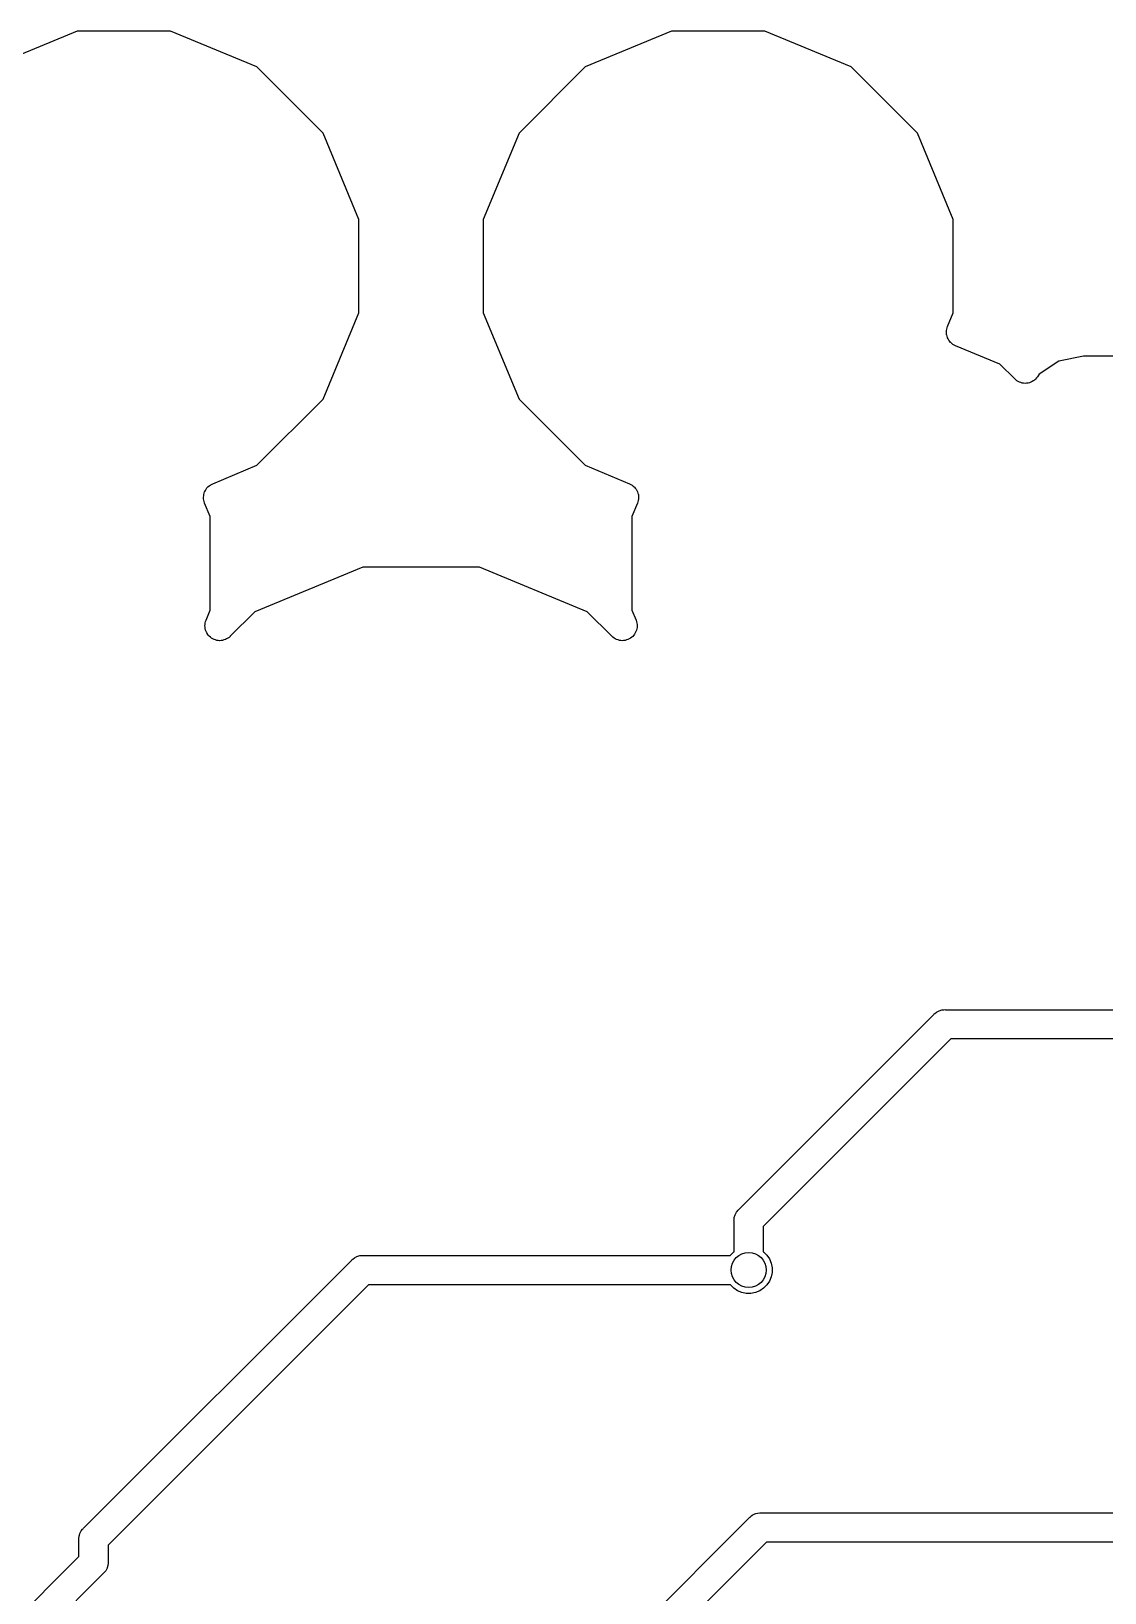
# Model space of a CAD drawing. Extents: x 0.4 to 11.3, y -7.9 to -0.4.
# Drawn here: x 4.613 to 4.974, y -2.215 to -1.689 of the extents above; entities that cross this region are included whole.
import ezdxf

# ---------------------------------------------------------------- set-up
doc = ezdxf.new("R2010")
doc.units = 0
doc.header["$MEASUREMENT"] = 0
doc.layers.add('BLACK', color=7, linetype='CONTINUOUS')

msp = doc.modelspace()

# ---------------------------------------------------------------- linework, layer by layer
at = {"layer": 'BLACK', "linetype": 'CONTINUOUS'}
for p, q in [((4.62837, -1.68945), (4.59931, -1.70148)), ((4.65982, -1.68945), (4.62837, -1.68945)), ((4.68888, -1.70148), (4.65982, -1.68945)), ((4.82837, -1.68945), (4.79931, -1.70148)), ((4.85982, -1.68945), (4.82837, -1.68945)), ((4.88888, -1.70148), (4.85982, -1.68945)), ((4.71111, -1.72372), (4.68888, -1.70148)), ((4.79931, -1.70148), (4.77707, -1.72372)), ((4.91111, -1.72372), (4.88888, -1.70148)), ((4.72315, -1.75278), (4.71111, -1.72372)), ((4.77707, -1.72372), (4.76504, -1.75278)), ((4.92315, -1.75278), (4.91111, -1.72372)), ((4.72315, -1.78423), (4.72315, -1.75278)), ((4.76504, -1.75278), (4.76504, -1.78423)), ((4.92315, -1.78423), (4.92315, -1.75278)), ((4.71111, -1.81329), (4.72315, -1.78423)), ((4.76504, -1.78423), (4.77707, -1.81329)), ((4.92127, -1.78878), (4.92315, -1.78423)), ((4.92088, -1.79068), (4.92089, -1.79067)), ((4.92093, -1.79115), (4.92088, -1.79068)), ((4.92089, -1.79065), (4.92094, -1.79018)), ((4.92089, -1.79067), (4.92089, -1.79065)), ((4.92097, -1.79162), (4.92093, -1.79115)), ((4.92094, -1.79018), (4.92098, -1.78971)), ((4.92098, -1.79164), (4.92097, -1.79162)), ((4.92098, -1.78971), (4.92099, -1.78969)), ((4.92098, -1.79165), (4.92098, -1.79164)), ((4.92111, -1.7921), (4.92098, -1.79165)), ((4.92099, -1.78968), (4.92113, -1.78923)), ((4.92099, -1.78969), (4.92099, -1.78968)), ((4.92113, -1.78923), (4.92127, -1.78878)), ((4.92125, -1.79256), (4.92111, -1.7921)), ((4.92125, -1.79257), (4.92125, -1.79256)), ((4.92126, -1.79259), (4.92125, -1.79257)), ((4.92148, -1.79301), (4.92126, -1.79259)), ((4.9217, -1.79342), (4.92148, -1.79301)), ((4.92171, -1.79344), (4.9217, -1.79342)), ((4.92172, -1.79345), (4.92171, -1.79344)), ((4.92202, -1.79382), (4.92172, -1.79345)), ((4.92231, -1.79418), (4.92202, -1.79382)), ((4.92232, -1.79419), (4.92231, -1.79418)), ((4.92233, -1.79421), (4.92232, -1.79419)), ((4.92269, -1.79451), (4.92233, -1.79421)), ((4.92305, -1.79481), (4.92269, -1.79451)), ((4.92307, -1.79482), (4.92305, -1.79481)), ((4.92308, -1.79483), (4.92307, -1.79482)), ((4.9235, -1.79506), (4.92308, -1.79483)), ((4.92391, -1.79528), (4.9235, -1.79506)), ((4.92394, -1.7953), (4.92391, -1.79528)), ((4.92397, -1.79531), (4.92394, -1.7953)), ((4.92394, -1.7953), (4.92394, -1.7953)), ((4.92394, -1.7953), (4.92394, -1.7953)), ((4.93888, -1.80148), (4.92397, -1.79531)), ((4.94386, -1.80647), (4.93888, -1.80148)), ((4.95873, -1.80045), (4.95212, -1.80487)), ((4.96703, -1.7988), (4.95873, -1.80045)), ((5.02913, -1.7988), (4.96703, -1.7988)), ((4.94423, -1.80677), (4.94386, -1.80647)), ((4.94459, -1.80707), (4.94423, -1.80677)), ((4.9446, -1.80708), (4.94459, -1.80707)), ((4.94462, -1.80709), (4.9446, -1.80708)), ((4.94503, -1.80731), (4.94462, -1.80709)), ((4.94545, -1.80754), (4.94503, -1.80731)), ((4.94971, -1.80734), (4.94929, -1.80756)), ((4.95012, -1.80713), (4.94971, -1.80734)), ((4.95014, -1.80712), (4.95012, -1.80713)), ((4.95015, -1.80711), (4.95014, -1.80712)), ((4.95052, -1.80681), (4.95015, -1.80711)), ((4.95089, -1.80652), (4.95052, -1.80681)), ((4.9509, -1.8065), (4.95089, -1.80652)), ((4.95091, -1.80649), (4.9509, -1.8065)), ((4.95121, -1.80613), (4.95091, -1.80649)), ((4.95152, -1.80577), (4.95121, -1.80613)), ((4.95153, -1.80575), (4.95152, -1.80577)), ((4.95155, -1.80571), (4.95153, -1.80574)), ((4.95153, -1.80574), (4.95153, -1.80575)), ((4.95153, -1.80575), (4.95153, -1.80575)), ((4.95212, -1.80487), (4.95155, -1.80571)), ((4.94546, -1.80754), (4.94545, -1.80754)), ((4.94548, -1.80755), (4.94546, -1.80754)), ((4.94593, -1.80769), (4.94548, -1.80755)), ((4.94638, -1.80783), (4.94593, -1.80769)), ((4.94639, -1.80783), (4.94638, -1.80783)), ((4.94641, -1.80784), (4.94639, -1.80783)), ((4.94688, -1.80788), (4.94641, -1.80784)), ((4.94735, -1.80793), (4.94688, -1.80788)), ((4.94736, -1.80793), (4.94735, -1.80793)), ((4.94738, -1.80793), (4.94736, -1.80793)), ((4.94785, -1.80789), (4.94738, -1.80793)), ((4.94832, -1.80785), (4.94785, -1.80789)), ((4.94834, -1.80784), (4.94832, -1.80785)), ((4.94835, -1.80784), (4.94834, -1.80784)), ((4.9488, -1.80771), (4.94835, -1.80784)), ((4.94926, -1.80758), (4.9488, -1.80771)), ((4.94927, -1.80757), (4.94926, -1.80758)), ((4.94929, -1.80756), (4.94927, -1.80757)), ((4.68888, -1.83552), (4.71111, -1.81329)), ((4.77707, -1.81329), (4.79931, -1.83552)), ((4.67397, -1.8417), (4.68888, -1.83552)), ((4.79931, -1.83552), (4.81422, -1.8417)), ((4.67129, -1.84435), (4.67151, -1.84394)), ((4.67151, -1.84394), (4.67173, -1.84353)), ((4.67173, -1.84353), (4.67175, -1.84351)), ((4.67175, -1.8435), (4.67205, -1.84314)), ((4.67175, -1.84351), (4.67175, -1.8435)), ((4.67205, -1.84314), (4.67236, -1.84277)), ((4.67236, -1.84277), (4.67237, -1.84276)), ((4.67237, -1.84276), (4.67238, -1.84275)), ((4.67238, -1.84275), (4.67274, -1.84246)), ((4.67274, -1.84246), (4.67311, -1.84216)), ((4.67311, -1.84216), (4.67313, -1.84215)), ((4.67313, -1.84215), (4.67314, -1.84214)), ((4.67314, -1.84214), (4.67355, -1.84192)), ((4.67355, -1.84192), (4.67397, -1.8417)), ((4.81422, -1.8417), (4.81425, -1.84171)), ((4.81425, -1.84171), (4.81425, -1.84171)), ((4.81425, -1.84171), (4.81425, -1.84171)), ((4.81425, -1.84171), (4.81428, -1.84172)), ((4.81428, -1.84172), (4.81469, -1.84195)), ((4.81469, -1.84195), (4.81511, -1.84218)), ((4.81511, -1.84218), (4.81512, -1.84219)), ((4.81512, -1.84219), (4.81514, -1.8422)), ((4.81514, -1.8422), (4.81549, -1.8425)), ((4.81549, -1.8425), (4.81586, -1.8428)), ((4.81586, -1.8428), (4.81587, -1.84281)), ((4.81587, -1.84281), (4.81588, -1.84282)), ((4.81588, -1.84282), (4.81617, -1.84319)), ((4.81617, -1.84319), (4.81647, -1.84356)), ((4.81647, -1.84356), (4.81648, -1.84357)), ((4.81648, -1.84357), (4.81649, -1.84359)), ((4.81649, -1.84359), (4.81671, -1.844)), ((4.81671, -1.844), (4.81693, -1.84442)), ((4.67088, -1.84629), (4.67089, -1.84627)), ((4.67093, -1.84676), (4.67088, -1.84629)), ((4.67089, -1.84626), (4.67094, -1.84579)), ((4.67089, -1.84627), (4.67089, -1.84626)), ((4.67097, -1.84723), (4.67093, -1.84676)), ((4.67094, -1.84579), (4.67099, -1.84532)), ((4.67097, -1.84724), (4.67097, -1.84723)), ((4.67098, -1.84726), (4.67097, -1.84724)), ((4.67111, -1.84771), (4.67098, -1.84726)), ((4.67099, -1.84529), (4.67113, -1.84484)), ((4.67099, -1.8453), (4.67099, -1.84529)), ((4.67099, -1.84532), (4.67099, -1.8453)), ((4.67124, -1.84817), (4.67111, -1.84771)), ((4.67113, -1.84484), (4.67127, -1.84439)), ((4.67125, -1.8482), (4.67124, -1.84817)), ((4.67127, -1.84823), (4.67125, -1.8482)), ((4.67125, -1.8482), (4.67125, -1.8482)), ((4.67125, -1.8482), (4.67125, -1.8482)), ((4.67127, -1.84439), (4.67128, -1.84437)), ((4.67315, -1.85278), (4.67127, -1.84823)), ((4.67128, -1.84437), (4.67129, -1.84435)), ((4.81692, -1.84823), (4.81504, -1.85278)), ((4.81706, -1.84778), (4.81692, -1.84823)), ((4.81693, -1.84442), (4.81694, -1.84444)), ((4.81694, -1.84444), (4.81694, -1.84445)), ((4.81694, -1.84445), (4.81708, -1.8449)), ((4.8172, -1.84733), (4.81706, -1.84778)), ((4.81708, -1.8449), (4.81721, -1.84535)), ((4.81721, -1.8473), (4.8172, -1.84731)), ((4.8172, -1.84731), (4.8172, -1.84733)), ((4.81721, -1.84535), (4.81721, -1.84537)), ((4.81721, -1.84537), (4.81722, -1.84539)), ((4.81725, -1.84683), (4.81721, -1.8473)), ((4.81722, -1.84539), (4.81726, -1.84586)), ((4.8173, -1.84636), (4.81725, -1.84683)), ((4.81726, -1.84586), (4.8173, -1.84633)), ((4.8173, -1.84633), (4.8173, -1.84634)), ((4.8173, -1.84634), (4.8173, -1.84636)), ((4.67315, -1.88423), (4.67315, -1.85278)), ((4.81504, -1.85278), (4.81504, -1.88423)), ((4.72445, -1.86976), (4.68816, -1.8848)), ((4.76374, -1.86976), (4.72445, -1.86976)), ((4.80003, -1.8848), (4.76374, -1.86976)), ((4.67175, -1.8876), (4.67315, -1.88423)), ((4.68816, -1.8848), (4.67991, -1.89305)), ((4.80828, -1.89305), (4.80003, -1.8848)), ((4.81504, -1.88423), (4.81644, -1.8876)), ((4.67137, -1.8895), (4.67142, -1.889)), ((4.67137, -1.88951), (4.67137, -1.8895)), ((4.67137, -1.8895), (4.67137, -1.8895)), ((4.67142, -1.88999), (4.67137, -1.88951)), ((4.67142, -1.889), (4.67147, -1.88854)), ((4.67146, -1.89047), (4.67142, -1.88999)), ((4.67147, -1.89048), (4.67146, -1.89047)), ((4.67146, -1.89047), (4.67146, -1.89047)), ((4.67147, -1.88853), (4.67161, -1.88807)), ((4.67147, -1.88854), (4.67147, -1.88853)), ((4.67147, -1.88853), (4.67147, -1.88853)), ((4.6716, -1.89094), (4.67147, -1.89048)), ((4.67174, -1.89141), (4.6716, -1.89094)), ((4.67161, -1.88807), (4.67175, -1.8876)), ((4.67175, -1.89141), (4.67174, -1.89141)), ((4.67174, -1.89141), (4.67174, -1.89141)), ((4.67197, -1.89183), (4.67175, -1.89141)), ((4.81642, -1.89148), (4.81619, -1.89189)), ((4.81657, -1.891), (4.81642, -1.89147)), ((4.81642, -1.89147), (4.81642, -1.89147)), ((4.81642, -1.89147), (4.81642, -1.89148)), ((4.81644, -1.8876), (4.81646, -1.88766)), ((4.81646, -1.88766), (4.81646, -1.88766)), ((4.81646, -1.88766), (4.81646, -1.88766)), ((4.81646, -1.88766), (4.81646, -1.88767)), ((4.81646, -1.88767), (4.8166, -1.88814)), ((4.81671, -1.89055), (4.81657, -1.891)), ((4.8166, -1.88814), (4.81673, -1.8886)), ((4.81677, -1.89005), (4.81671, -1.89054)), ((4.81671, -1.89054), (4.81671, -1.89054)), ((4.81671, -1.89054), (4.81671, -1.89055)), ((4.81673, -1.8886), (4.81673, -1.8886)), ((4.81673, -1.8886), (4.81673, -1.8886)), ((4.81673, -1.8886), (4.81677, -1.88908)), ((4.81677, -1.88908), (4.81682, -1.88957)), ((4.81682, -1.88958), (4.81677, -1.89005)), ((4.81682, -1.88957), (4.81682, -1.88957)), ((4.81682, -1.88957), (4.81682, -1.88958)), ((4.6722, -1.89227), (4.67197, -1.89183)), ((4.6722, -1.89228), (4.6722, -1.89227)), ((4.6722, -1.89227), (4.6722, -1.89227)), ((4.6725, -1.89264), (4.6722, -1.89228)), ((4.67281, -1.89303), (4.6725, -1.89264)), ((4.67282, -1.89303), (4.67281, -1.89303)), ((4.67281, -1.89303), (4.67281, -1.89303)), ((4.67319, -1.89334), (4.67282, -1.89303)), ((4.67356, -1.89365), (4.67319, -1.89334)), ((4.67357, -1.89366), (4.67356, -1.89365)), ((4.67356, -1.89365), (4.67356, -1.89365)), ((4.67399, -1.89389), (4.67357, -1.89366)), ((4.67442, -1.89412), (4.67399, -1.89389)), ((4.67443, -1.89412), (4.67442, -1.89412)), ((4.67442, -1.89412), (4.67442, -1.89412)), ((4.67488, -1.89426), (4.67443, -1.89412)), ((4.67535, -1.89441), (4.67488, -1.89426)), ((4.67536, -1.89441), (4.67535, -1.89441)), ((4.67535, -1.89441), (4.67535, -1.89441)), ((4.67584, -1.89446), (4.67536, -1.89441)), ((4.67632, -1.89452), (4.67584, -1.89446)), ((4.67633, -1.89452), (4.67632, -1.89452)), ((4.67632, -1.89452), (4.67632, -1.89452)), ((4.67681, -1.89447), (4.67633, -1.89452)), ((4.67729, -1.89443), (4.67681, -1.89447)), ((4.6773, -1.89443), (4.67729, -1.89443)), ((4.67776, -1.89429), (4.6773, -1.89443)), ((4.6773, -1.89443), (4.6773, -1.89443)), ((4.67823, -1.89416), (4.67776, -1.89429)), ((4.67824, -1.89416), (4.67823, -1.89416)), ((4.67823, -1.89416), (4.67823, -1.89416)), ((4.67866, -1.89394), (4.67824, -1.89416)), ((4.67909, -1.89371), (4.67866, -1.89394)), ((4.6791, -1.89371), (4.67909, -1.89371)), ((4.67947, -1.89341), (4.6791, -1.8937)), ((4.6791, -1.8937), (4.6791, -1.89371)), ((4.67986, -1.8931), (4.67947, -1.89341)), ((4.67991, -1.89305), (4.67986, -1.89309)), ((4.67986, -1.89309), (4.67986, -1.89309)), ((4.67986, -1.89309), (4.67986, -1.89309)), ((4.67986, -1.89309), (4.67986, -1.8931)), ((4.80866, -1.89336), (4.80828, -1.89305)), ((4.80903, -1.89367), (4.80866, -1.89336)), ((4.80904, -1.89367), (4.80903, -1.89367)), ((4.80903, -1.89367), (4.80903, -1.89367)), ((4.80946, -1.8939), (4.80904, -1.89367)), ((4.80989, -1.89413), (4.80946, -1.8939)), ((4.8099, -1.89413), (4.80989, -1.89413)), ((4.80989, -1.89413), (4.80989, -1.89413)), ((4.81037, -1.89428), (4.8099, -1.89413)), ((4.81082, -1.89442), (4.81037, -1.89428)), ((4.81083, -1.89442), (4.81082, -1.89442)), ((4.81082, -1.89442), (4.81082, -1.89442)), ((4.81132, -1.89447), (4.81083, -1.89442)), ((4.81179, -1.89452), (4.81132, -1.89447)), ((4.8118, -1.89452), (4.81179, -1.89452)), ((4.81227, -1.89447), (4.8118, -1.89452)), ((4.8118, -1.89452), (4.8118, -1.89452)), ((4.81276, -1.89443), (4.81227, -1.89447)), ((4.81277, -1.89442), (4.81276, -1.89443)), ((4.81323, -1.89429), (4.81277, -1.89442)), ((4.81277, -1.89442), (4.81277, -1.89442)), ((4.8137, -1.89415), (4.81323, -1.89429)), ((4.81371, -1.89415), (4.8137, -1.89415)), ((4.8137, -1.89415), (4.8137, -1.89415)), ((4.81415, -1.89391), (4.81371, -1.89415)), ((4.81456, -1.8937), (4.81415, -1.89391)), ((4.81457, -1.89369), (4.81456, -1.8937)), ((4.81497, -1.89336), (4.81457, -1.89369)), ((4.81457, -1.89369), (4.81457, -1.89369)), ((4.81532, -1.89308), (4.81497, -1.89336)), ((4.81533, -1.89308), (4.81532, -1.89308)), ((4.81532, -1.89308), (4.81532, -1.89308)), ((4.81565, -1.89269), (4.81533, -1.89308)), ((4.81595, -1.89233), (4.81565, -1.89269)), ((4.81619, -1.89189), (4.81595, -1.89233)), ((4.81595, -1.89233), (4.81595, -1.89233)), ((4.81595, -1.89233), (4.81595, -1.89233)), ((4.85102, -2.08595), (4.91665, -2.02031)), ((4.91665, -2.02031), (4.91681, -2.02013)), ((4.91681, -2.02013), (4.91699, -2.01997)), ((4.91699, -2.01997), (4.917, -2.01997)), ((4.917, -2.01997), (4.91756, -2.01951)), ((4.91756, -2.01951), (4.91758, -2.0195)), ((4.91758, -2.0195), (4.91841, -2.01905)), ((4.91841, -2.01905), (4.91934, -2.01877)), ((4.91934, -2.01877), (4.92006, -2.0187)), ((4.92006, -2.0187), (4.9203, -2.01868)), ((4.92006, -2.0187), (4.92006, -2.0187)), ((4.9203, -2.01868), (4.92055, -2.0187)), ((4.92055, -2.0187), (5.00584, -2.0187)), ((4.92234, -2.02854), (4.85925, -2.09163)), ((5.00763, -2.02854), (4.92234, -2.02854)), ((4.85083, -2.0861), (4.85102, -2.08595)), ((4.84939, -2.0896), (4.84941, -2.08935)), ((4.84941, -2.08984), (4.84939, -2.0896)), ((4.84941, -2.08935), (4.84948, -2.08863)), ((4.84941, -2.08935), (4.84941, -2.08935)), ((4.84941, -2.10012), (4.84941, -2.08984)), ((4.84948, -2.08863), (4.84976, -2.0877)), ((4.84976, -2.0877), (4.85022, -2.08685)), ((4.85022, -2.08685), (4.85083, -2.0861)), ((4.85925, -2.09163), (4.85925, -2.10012)), ((4.72166, -2.10219), (4.72252, -2.10173)), ((4.72252, -2.10173), (4.72344, -2.10145)), ((4.72344, -2.10145), (4.72417, -2.10138)), ((4.72417, -2.10138), (4.72441, -2.10135)), ((4.72417, -2.10138), (4.72417, -2.10138)), ((4.72441, -2.10135), (4.72465, -2.10138)), ((4.72465, -2.10138), (4.84815, -2.10138)), ((4.84815, -2.10138), (4.84821, -2.10128)), ((4.84821, -2.10128), (4.84931, -2.10018)), ((4.84931, -2.10018), (4.84941, -2.10012)), ((4.85925, -2.10012), (4.85935, -2.10018)), ((4.85935, -2.10018), (4.86045, -2.10128)), ((4.86045, -2.10128), (4.86131, -2.10257)), ((4.63055, -2.1932), (4.72076, -2.10299)), ((4.72076, -2.10299), (4.72091, -2.1028)), ((4.72091, -2.1028), (4.7211, -2.10265)), ((4.7211, -2.10265), (4.72166, -2.10219)), ((4.7211, -2.10265), (4.7211, -2.10265)), ((4.72166, -2.10219), (4.72166, -2.10219)), ((4.72166, -2.10219), (4.72166, -2.10219)), ((4.86131, -2.10257), (4.8619, -2.104)), ((4.8619, -2.104), (4.8622, -2.10552)), ((4.8622, -2.10552), (4.8622, -2.10707)), ((4.72645, -2.11122), (4.63878, -2.19889)), ((4.84815, -2.11122), (4.72645, -2.11122)), ((4.84821, -2.11132), (4.84815, -2.11122)), ((4.84931, -2.11242), (4.84821, -2.11132)), ((4.86045, -2.11132), (4.85935, -2.11242)), ((4.86131, -2.11003), (4.86045, -2.11132)), ((4.8619, -2.1086), (4.86131, -2.11003)), ((4.8622, -2.10707), (4.8619, -2.1086)), ((4.8506, -2.11328), (4.84931, -2.11242)), ((4.85203, -2.11387), (4.8506, -2.11328)), ((4.85355, -2.11417), (4.85203, -2.11387)), ((4.85511, -2.11417), (4.85355, -2.11417)), ((4.85663, -2.11387), (4.85511, -2.11417)), ((4.85806, -2.11328), (4.85663, -2.11387)), ((4.85935, -2.11242), (4.85806, -2.11328)), ((4.72339, -2.32087), (4.85466, -2.1896)), ((4.85466, -2.1896), (4.85481, -2.18942)), ((4.85481, -2.18942), (4.855, -2.18926)), ((4.855, -2.18926), (4.85556, -2.1888)), ((4.855, -2.18926), (4.855, -2.18926)), ((4.85556, -2.1888), (4.85641, -2.18834)), ((4.85641, -2.18834), (4.85675, -2.18824)), ((4.85675, -2.18824), (4.85734, -2.18806)), ((4.85734, -2.18806), (4.85807, -2.18799)), ((4.85807, -2.18799), (4.85831, -2.18797)), ((4.85807, -2.18799), (4.85807, -2.18799)), ((4.85831, -2.18797), (4.85855, -2.18799)), ((4.85855, -2.18799), (5.22614, -2.18799)), ((4.62894, -2.19661), (4.62901, -2.19589)), ((4.62901, -2.19589), (4.62913, -2.1955)), ((4.62913, -2.1955), (4.62929, -2.19496)), ((4.62929, -2.19496), (4.62975, -2.1941)), ((4.62975, -2.1941), (4.63021, -2.19354)), ((4.63021, -2.19354), (4.63036, -2.19335)), ((4.63021, -2.19354), (4.63021, -2.19354)), ((4.63036, -2.19335), (4.63055, -2.1932)), ((4.62891, -2.19685), (4.62894, -2.19661)), ((4.62894, -2.19709), (4.62891, -2.19685)), ((4.62894, -2.19661), (4.62894, -2.19661)), ((4.62894, -2.20269), (4.62894, -2.19709)), ((4.63878, -2.19889), (4.63878, -2.20448)), ((4.86035, -2.19783), (4.72908, -2.3291)), ((5.22434, -2.19783), (4.86035, -2.19783)), ((4.56756, -2.26407), (4.62894, -2.20269)), ((4.63843, -2.20662), (4.63797, -2.20747)), ((4.63847, -2.20649), (4.63843, -2.20662)), ((4.63871, -2.20569), (4.63847, -2.20649)), ((4.63878, -2.20497), (4.63871, -2.20569)), ((4.63878, -2.20448), (4.6388, -2.20472)), ((4.6388, -2.20472), (4.63878, -2.20497)), ((4.63878, -2.20497), (4.63878, -2.20497)), ((4.63717, -2.20837), (4.57579, -2.26975)), ((4.63735, -2.20822), (4.63717, -2.20837)), ((4.63751, -2.20803), (4.63735, -2.20822)), ((4.63797, -2.20747), (4.63751, -2.20803))]:
    msp.add_line(p, q, dxfattribs=at)
at = {"layer": 'BLACK'}
msp.add_circle((4.85433, -2.1063), 0.00591, dxfattribs=at)

doc.saveas('drawing.dxf')
